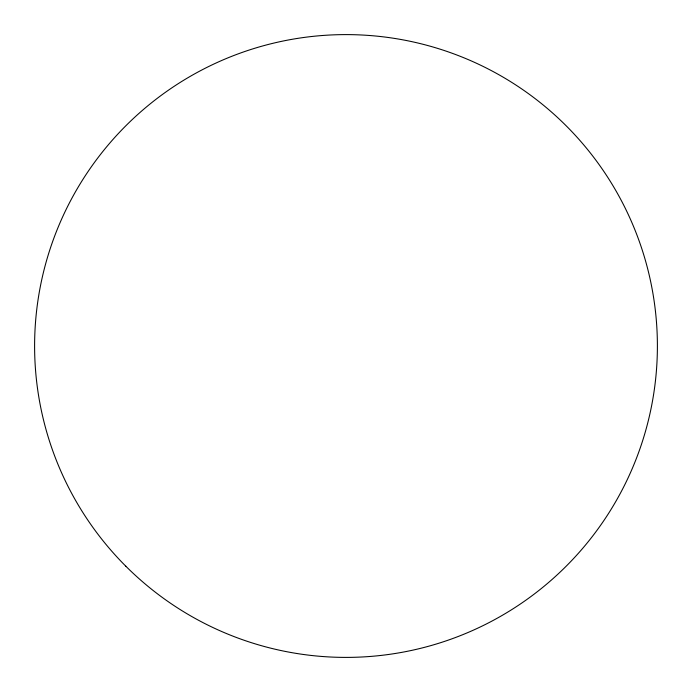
<?xml version="1.0" encoding="UTF-8"?>
<svg xmlns="http://www.w3.org/2000/svg" width="692" height="692" viewBox="0 0 692 692"><rect width="100%" height="100%" fill="white"/><g stroke="black" fill="none" stroke-linecap="round" stroke-linejoin="round"><path stroke-width="1.04" d="M125.806 566.194A311.4 311.4 0 0 0 646.786 426.592A311.4 311.4 0 0 0 265.408 45.214A311.4 311.4 0 0 0 125.806 566.194"/></g></svg>
